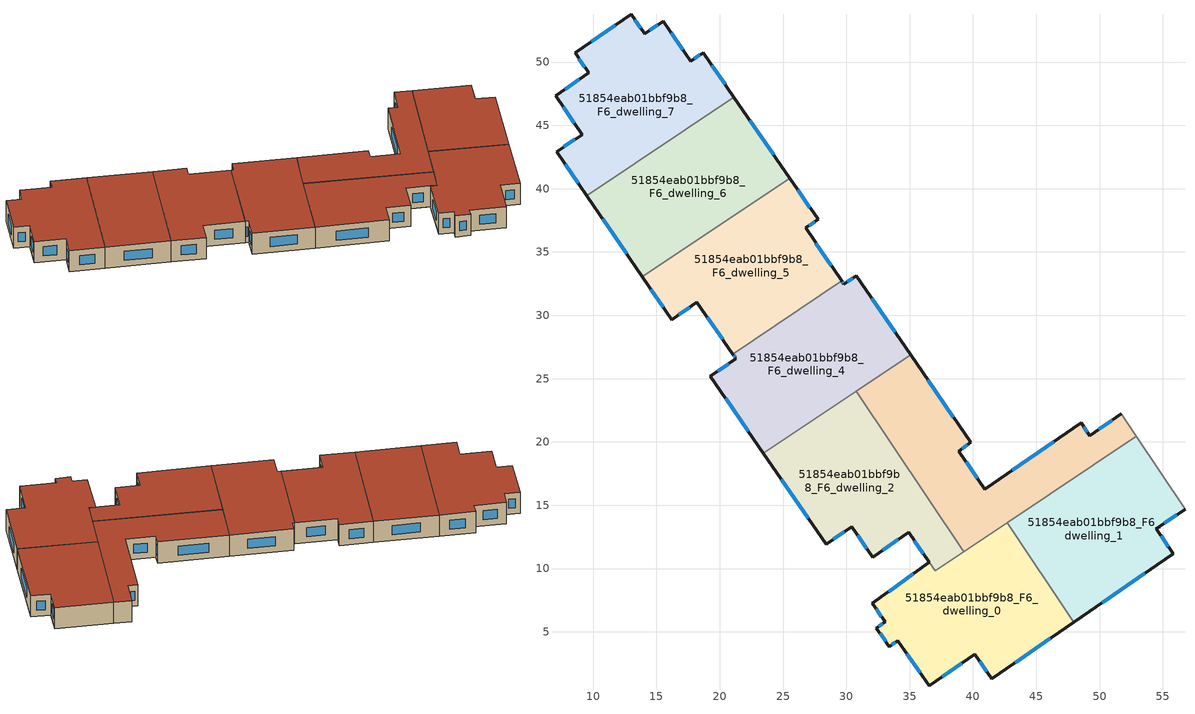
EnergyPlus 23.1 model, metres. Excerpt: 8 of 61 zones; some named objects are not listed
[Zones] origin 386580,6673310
51854eab01bbf9b8_F6_dwelling_0
 floor to 51854eab01bbf9b8_F5_dwelling_0 (EU_floor_Construction): 42.69,13.61 47.96,5.77 41.48,1.3 40.14,3.23 36.54,0.75 34.07,4.31 33.4,3.83 32.36,5.3 33.06,5.78 32.06,7.26 36.56,10.5 37.03,9.81 z18
 wall outside (EU_wall_Construction): 36.56,10.5 32.06,7.26 33.06,5.78 32.36,5.3 33.4,3.83 34.07,4.31 36.54,0.75 40.14,3.23 41.48,1.3 47.96,5.77 z18:21
 wall to 51854eab01bbf9b8_F6_dwelling_1 (EU_wall_Construction): 47.96,5.77 42.69,13.61 z18:21
 wall to 51854eab01bbf9b8_F6_dwelling_2 (EU_wall_Construction): 39.28,11.32 37.03,9.81 36.56,10.5 z18:21
 wall to 51854eab01bbf9b8_F6_dwelling_3 (EU_wall_Construction): 42.69,13.61 39.28,11.32 z18:21
 window (EU_Window_Construction): 43.33,2.57 46.11,4.49 / 40.52,2.68 41.09,1.85 / 37.57,1.45 39.11,2.52 / 34.78,3.29 35.83,1.76 / 33.59,3.97 33.88,4.17 / 32.66,4.88 33.1,4.25 / 32.86,5.65 32.56,5.44 / 32.34,6.84 32.77,6.21 / 35.27,9.57 33.34,8.19 z18.86:20.14
 roof outside (EU_roof_Construction): 47.96,5.77 42.69,13.61 37.03,9.81 36.56,10.5 32.06,7.26 33.06,5.78 32.36,5.3 33.4,3.83 34.07,4.31 36.54,0.75 40.14,3.23 41.48,1.3 z21
51854eab01bbf9b8_F6_dwelling_1
 floor to 51854eab01bbf9b8_F5_dwelling_1 (EU_floor_Construction): 52.89,20.45 56.74,14.69 54.47,13.14 55.81,11.18 47.96,5.77 42.69,13.61 z18
 wall outside (EU_wall_Construction): 47.96,5.77 55.81,11.18 54.47,13.14 56.74,14.69 z18:21
 wall adiabatic (EU_wall_Construction): 56.74,14.69 52.89,20.45 z18:21
 wall to 51854eab01bbf9b8_F6_dwelling_3 (EU_wall_Construction): 52.89,20.45 42.69,13.61 z18:21
 window (EU_Window_Construction): 55.12,13.58 56.09,14.25 / 55.43,11.74 54.86,12.58 / 50.2,7.31 53.57,9.63 z18.86:20.14
 roof outside (EU_roof_Construction): 55.81,11.18 54.47,13.14 56.74,14.69 52.89,20.45 42.69,13.61 47.96,5.77 z21
51854eab01bbf9b8_F6_dwelling_2
 floor to 51854eab01bbf9b8_F5_dwelling_2 (EU_floor_Construction): 30.77,24.01 39.28,11.32 37.03,9.81 34.91,12.87 32.08,10.89 30.42,13.3 28.4,11.9 23.45,19.09 z18
 wall outside (EU_wall_Construction): 23.45,19.09 28.4,11.9 30.42,13.3 32.08,10.89 34.91,12.87 36.56,10.49 z18:21
 wall to 51854eab01bbf9b8_F6_dwelling_3 (EU_wall_Construction): 39.28,11.32 30.77,24.01 z18:21
 wall to 51854eab01bbf9b8_F6_dwelling_4 (EU_wall_Construction): 30.77,24.01 23.45,19.09 z18:21
 window (EU_Window_Construction): 32.89,11.45 34.1,12.3 / 30.9,12.61 31.61,11.58 / 28.98,12.3 29.85,12.9 / 24.86,17.04 26.99,13.96 / 35.38,12.19 36.09,11.17 z18.86:20.14
 roof outside (EU_roof_Construction): 39.28,11.32 30.77,24.01 23.45,19.09 28.4,11.9 30.42,13.3 32.08,10.89 34.91,12.87 37.03,9.81 z21
51854eab01bbf9b8_F6_dwelling_3
 floor to 51854eab01bbf9b8_F5_dwelling_3 (EU_floor_Construction): 51.71,22.22 52.89,20.45 39.28,11.32 30.77,24.01 35.07,26.89 39.81,19.98 38.9,19.27 40.92,16.28 48.54,21.5 49.22,20.49 z18
 wall outside (EU_wall_Construction): 51.71,22.22 49.22,20.49 48.54,21.5 40.92,16.28 38.9,19.27 39.81,19.98 35.07,26.89 z18:21
 wall adiabatic (EU_wall_Construction): 52.89,20.45 51.71,22.22 z18:21
 wall to 51854eab01bbf9b8_F6_dwelling_4 (EU_wall_Construction): 35.07,26.89 30.77,24.01 z18:21
 window (EU_Window_Construction): 49.03,20.78 48.73,21.21 / 51,21.72 49.93,20.98 / 38.46,21.95 36.43,24.92 / 39.16,19.47 39.55,19.78 / 40.35,17.13 39.48,18.42 / 46.36,20.01 43.1,17.77 z18.86:20.14
 roof outside (EU_roof_Construction): 52.89,20.45 51.71,22.22 49.22,20.49 48.54,21.5 40.92,16.28 38.9,19.27 39.81,19.98 35.07,26.89 30.77,24.01 39.28,11.32 z21
51854eab01bbf9b8_F6_dwelling_4
 floor to 51854eab01bbf9b8_F5_dwelling_4 (EU_floor_Construction): 30.78,33.14 35.07,26.89 23.45,19.09 19.26,25.17 21.28,26.57 21.03,26.93 29.64,32.71 29.81,32.46 z18
 wall outside (EU_wall_Construction): 21.03,26.93 21.28,26.57 19.26,25.17 23.45,19.09 / 35.07,26.89 30.78,33.14 29.81,32.46 29.64,32.71 z18:21
 wall to 51854eab01bbf9b8_F6_dwelling_5 (EU_wall_Construction): 29.64,32.71 21.03,26.93 z18:21
 window (EU_Window_Construction): 20.46,23.43 22.25,20.83 / 20.7,26.17 19.84,25.57 / 21.1,26.83 21.21,26.67 / 29.76,32.53 29.69,32.64 / 30.51,32.94 30.09,32.65 / 33.85,28.68 32.01,31.35 z18.86:20.14
 roof outside (EU_roof_Construction): 35.07,26.89 30.78,33.14 29.81,32.46 29.64,32.71 21.03,26.93 21.28,26.57 19.26,25.17 23.45,19.09 z21
51854eab01bbf9b8_F6_dwelling_5
 floor to 51854eab01bbf9b8_F5_dwelling_5 (EU_floor_Construction): 27.77,37.56 26.78,36.9 29.64,32.71 21.03,26.93 18.2,31.04 16.22,29.66 13.9,33.04 25.52,40.83 z18
 wall outside (EU_wall_Construction): 13.9,33.04 16.22,29.66 18.2,31.04 21.03,26.93 / 29.64,32.71 26.78,36.9 27.77,37.56 25.52,40.83 z18:21
 wall to 51854eab01bbf9b8_F6_dwelling_6 (EU_wall_Construction): 25.52,40.83 13.9,33.04 z18:21
 window (EU_Window_Construction): 19.01,29.86 20.22,28.1 / 16.78,30.05 17.64,30.64 / 14.56,32.07 15.55,30.62 / 27.13,38.5 26.16,39.9 / 27.06,37.09 27.49,37.37 / 28.82,33.91 27.6,35.7 z18.86:20.14
 roof outside (EU_roof_Construction): 29.64,32.71 26.78,36.9 27.77,37.56 25.52,40.83 13.9,33.04 16.22,29.66 18.2,31.04 21.03,26.93 z21
51854eab01bbf9b8_F6_dwelling_6
 floor to 51854eab01bbf9b8_F5_dwelling_6 (EU_floor_Construction): 21.12,47.22 25.52,40.83 13.9,33.04 9.51,39.44 z18
 wall outside (EU_wall_Construction): 25.52,40.83 21.12,47.22 / 9.51,39.44 13.9,33.04 z18:21
 wall to 51854eab01bbf9b8_F6_dwelling_7 (EU_wall_Construction): 21.12,47.22 9.51,39.44 z18:21
 window (EU_Window_Construction): 24.26,42.66 22.37,45.4 / 10.76,37.61 12.64,34.87 z18.86:20.14
 roof outside (EU_roof_Construction): 25.52,40.83 21.12,47.22 9.51,39.44 13.9,33.04 z21
51854eab01bbf9b8_F6_dwelling_7
 floor to 51854eab01bbf9b8_F5_dwelling_7 (EU_floor_Construction): 18.69,50.75 21.12,47.22 9.51,39.44 7.13,42.91 9.13,44.27 7.03,47.34 9.67,49.14 8.58,50.73 13,53.77 14.06,52.23 15.54,53.22 17.71,50.07 z18
 wall outside (EU_wall_Construction): 21.12,47.22 18.69,50.75 17.71,50.07 15.54,53.22 14.06,52.23 13,53.77 8.58,50.73 9.67,49.14 7.03,47.34 9.13,44.27 7.13,42.91 9.51,39.44 z18:21
 window (EU_Window_Construction): 20.42,48.23 19.38,49.74 / 7.81,41.92 8.83,40.43 / 8.56,43.88 7.7,43.3 / 7.63,46.47 8.53,45.15 / 8.92,48.63 7.79,47.86 / 8.89,50.28 9.36,49.59 / 11.74,52.9 9.84,51.6 / 13.76,52.67 13.31,53.33 / 15.12,52.94 14.49,52.52 / 17.09,50.97 16.16,52.32 / 18.41,50.56 17.99,50.27 z18.86:20.14
 roof outside (EU_roof_Construction): 21.12,47.22 18.69,50.75 17.71,50.07 15.54,53.22 14.06,52.23 13,53.77 8.58,50.73 9.67,49.14 7.03,47.34 9.13,44.27 7.13,42.91 9.51,39.44 z21
[Building]
EU S2 Campaign: North Axis=0; Terrain=City; Solar Distribution=FullExterior
[Site:Location]
Helsinki-Vantaa.AP: Latitude=60.317; Longitude=24.963; Time Zone=2; Elevation=54.6
[SizingPeriod:WeatherFileDays]
AnnualSizingPeriod: Begin Month=1; Begin Day of Month=1; End Month=12; End Day of Month=31; Day of Week for Start Day=Monday; Use Weather File Daylight Saving Period=No; Use Weather File Rain and Snow Indicators=No
[MATERIAL]
EU_InternalMass_Material: Roughness=MediumRough; Thickness=0.1; Conductivity=1; Density=1800; Specific Heat=900; Thermal Absorptance=0.9; Solar Absorptance=0.7; Visible Absorptance=0.7
[MATERIAL:NOMASS] Roughness=MediumRough; Thermal Absorptance=0.9; Solar Absorptance=0.7; Visible Absorptance=0.7
Name | Thermal Resistance
EU_wall_NoMass | 2.6932
EU_roof_NoMass | 3.19818
EU_floor_NoMass | 2.22482
[WINDOWMATERIAL:SIMPLEGLAZINGSYSTEM]
EU_Window_SimpleGlazing: UFactor=2.14966; Solar Heat Gain Coefficient=0.7; Visible Transmittance=0.7
[CONSTRUCTION]
EU_wall_Construction: EU_wall_NoMass
EU_roof_Construction: EU_roof_NoMass
EU_floor_Construction: EU_floor_NoMass
EU_Window_Construction: EU_Window_SimpleGlazing
EU_InternalMass_Construction: EU_InternalMass_Material
[ZONE] Type=1; Multiplier=1; Ceiling Height=autocalculate; Floor Area=autocalculate; Part of Total Floor Area=Yes
Name | Volume
51854eab01bbf9b8_F6_dwelling_0 | 337.892
51854eab01bbf9b8_F6_dwelling_1 | 325.545
51854eab01bbf9b8_F6_dwelling_2 | 313.171
51854eab01bbf9b8_F6_dwelling_3 | 325.588
51854eab01bbf9b8_F6_dwelling_4 | 325.538
51854eab01bbf9b8_F6_dwelling_5 | 325.562
51854eab01bbf9b8_F6_dwelling_6 | 325.532
51854eab01bbf9b8_F6_dwelling_7 | 325.564
[INTERNALMASS] Construction=EU_InternalMass_Construction
Name | Zone or ZoneList | Surface Area
51854eab01bbf9b8_F6_dwelling_0_EU_InternalMass | 51854eab01bbf9b8_F6_dwelling_0 | 112.632
51854eab01bbf9b8_F6_dwelling_1_EU_InternalMass | 51854eab01bbf9b8_F6_dwelling_1 | 108.514
51854eab01bbf9b8_F6_dwelling_2_EU_InternalMass | 51854eab01bbf9b8_F6_dwelling_2 | 104.391
51854eab01bbf9b8_F6_dwelling_3_EU_InternalMass | 51854eab01bbf9b8_F6_dwelling_3 | 108.53
51854eab01bbf9b8_F6_dwelling_4_EU_InternalMass | 51854eab01bbf9b8_F6_dwelling_4 | 108.512
51854eab01bbf9b8_F6_dwelling_5_EU_InternalMass | 51854eab01bbf9b8_F6_dwelling_5 | 108.521
51854eab01bbf9b8_F6_dwelling_6_EU_InternalMass | 51854eab01bbf9b8_F6_dwelling_6 | 108.511
51854eab01bbf9b8_F6_dwelling_7_EU_InternalMass | 51854eab01bbf9b8_F6_dwelling_7 | 108.521
[OTHEREQUIPMENT] Fuel Type=Electricity; Design Level Calculation Method=Watts/Area; Power per Zone Floor Area=1; Fraction Latent=0; Fraction Radiant=0; Fraction Lost=0; Carbon Dioxide Generation Rate=0; EndUse Subcategory=EU_Step8_InternalGains
Name | Zone or ZoneList or Space or SpaceList | Schedule
EU_Step8_InternalGain_51854eab01bbf9b8_F6_dwelling_0_f000 | 51854eab01bbf9b8_F6_dwelling_0 | EU_Step8_GainSchedule_51854eab01bbf9b8_F6_dwelling_0_f000
EU_Step8_InternalGain_51854eab01bbf9b8_F6_dwelling_1_f000 | 51854eab01bbf9b8_F6_dwelling_1 | EU_Step8_GainSchedule_51854eab01bbf9b8_F6_dwelling_1_f000
EU_Step8_InternalGain_51854eab01bbf9b8_F6_dwelling_2_f000 | 51854eab01bbf9b8_F6_dwelling_2 | EU_Step8_GainSchedule_51854eab01bbf9b8_F6_dwelling_2_f000
EU_Step8_InternalGain_51854eab01bbf9b8_F6_dwelling_3_f000 | 51854eab01bbf9b8_F6_dwelling_3 | EU_Step8_GainSchedule_51854eab01bbf9b8_F6_dwelling_3_f000
EU_Step8_InternalGain_51854eab01bbf9b8_F6_dwelling_4_f000 | 51854eab01bbf9b8_F6_dwelling_4 | EU_Step8_GainSchedule_51854eab01bbf9b8_F6_dwelling_4_f000
EU_Step8_InternalGain_51854eab01bbf9b8_F6_dwelling_5_f000 | 51854eab01bbf9b8_F6_dwelling_5 | EU_Step8_GainSchedule_51854eab01bbf9b8_F6_dwelling_5_f000
EU_Step8_InternalGain_51854eab01bbf9b8_F6_dwelling_6_f000 | 51854eab01bbf9b8_F6_dwelling_6 | EU_Step8_GainSchedule_51854eab01bbf9b8_F6_dwelling_6_f000
EU_Step8_InternalGain_51854eab01bbf9b8_F6_dwelling_7_f000 | 51854eab01bbf9b8_F6_dwelling_7 | EU_Step8_GainSchedule_51854eab01bbf9b8_F6_dwelling_7_f000
[ZONEVENTILATION:DESIGNFLOWRATE] Schedule=EU_AlwaysOn; Design Flow Rate Calculation Method=AirChanges/Hour; Air Changes per Hour=0.586271; Ventilation Type=Natural; Fan Pressure Rise=0; Fan Total Efficiency=1; Constant Term Coefficient=1; Temperature Term Coefficient=0; Velocity Term Coefficient=0; Velocity Squared Term Coefficient=0; Minimum Indoor Temperature=-100; Maximum Indoor Temperature=100; Delta Temperature=-100; Minimum Outdoor Temperature=-100; Maximum Outdoor Temperature=100; Maximum Wind Speed=40
Name | Zone or ZoneList or Space or SpaceList
EU_ConstantAir_51854eab01bbf9b8_F6_dwelling_0 | 51854eab01bbf9b8_F6_dwelling_0
EU_ConstantAir_51854eab01bbf9b8_F6_dwelling_1 | 51854eab01bbf9b8_F6_dwelling_1
EU_ConstantAir_51854eab01bbf9b8_F6_dwelling_2 | 51854eab01bbf9b8_F6_dwelling_2
EU_ConstantAir_51854eab01bbf9b8_F6_dwelling_3 | 51854eab01bbf9b8_F6_dwelling_3
EU_ConstantAir_51854eab01bbf9b8_F6_dwelling_4 | 51854eab01bbf9b8_F6_dwelling_4
EU_ConstantAir_51854eab01bbf9b8_F6_dwelling_5 | 51854eab01bbf9b8_F6_dwelling_5
EU_ConstantAir_51854eab01bbf9b8_F6_dwelling_6 | 51854eab01bbf9b8_F6_dwelling_6
EU_ConstantAir_51854eab01bbf9b8_F6_dwelling_7 | 51854eab01bbf9b8_F6_dwelling_7
[HVACTEMPLATE:ZONE:IDEALLOADSAIRSYSTEM] System Availability Schedule=EU_AlwaysOn; Maximum Heating Supply Air Temperature=50; Minimum Cooling Supply Air Temperature=13; Maximum Heating Supply Air Humidity Ratio=0.0156; Minimum Cooling Supply Air Humidity Ratio=0.0077; Heating Limit=NoLimit; Cooling Limit=NoLimit; Heating Availability Schedule=EU_AlwaysOn; Cooling Availability Schedule=EU_CoolingOff; Dehumidification Control Type=ConstantSensibleHeatRatio; Cooling Sensible Heat Ratio=0.7; Dehumidification Setpoint=60; Humidification Control Type=None; Humidification Setpoint=30; Outdoor Air Method=None; Outdoor Air Flow Rate per Person=0.00944; Outdoor Air Flow Rate per Zone Floor Area=0; Outdoor Air Flow Rate per Zone=0; Demand Controlled Ventilation Type=None; Outdoor Air Economizer Type=NoEconomizer; Heat Recovery Type=None; Sensible Heat Recovery Effectiveness=0.7; Latent Heat Recovery Effectiveness=0.65
Name | Template Thermostat
51854eab01bbf9b8_F6_dwelling_0 | EU_HeatOnly_51854eab01bbf9b8_F6_dwelling_0
51854eab01bbf9b8_F6_dwelling_1 | EU_HeatOnly_51854eab01bbf9b8_F6_dwelling_1
51854eab01bbf9b8_F6_dwelling_2 | EU_HeatOnly_51854eab01bbf9b8_F6_dwelling_2
51854eab01bbf9b8_F6_dwelling_3 | EU_HeatOnly_51854eab01bbf9b8_F6_dwelling_3
51854eab01bbf9b8_F6_dwelling_4 | EU_HeatOnly_51854eab01bbf9b8_F6_dwelling_4
51854eab01bbf9b8_F6_dwelling_5 | EU_HeatOnly_51854eab01bbf9b8_F6_dwelling_5
51854eab01bbf9b8_F6_dwelling_6 | EU_HeatOnly_51854eab01bbf9b8_F6_dwelling_6
51854eab01bbf9b8_F6_dwelling_7 | EU_HeatOnly_51854eab01bbf9b8_F6_dwelling_7
[SIZING:ZONE] Zone Cooling Design Supply Air Temperature Input Method=SupplyAirTemperature; Zone Cooling Design Supply Air Temperature=13; Zone Heating Design Supply Air Temperature Input Method=SupplyAirTemperature; Zone Heating Design Supply Air Temperature=50; Zone Cooling Design Supply Air Humidity Ratio=0.008; Zone Heating Design Supply Air Humidity Ratio=0.008; Cooling Design Air Flow Method=DesignDay; Cooling Design Air Flow Rate=0; Cooling Minimum Air Flow per Zone Floor Area=0.000762; Cooling Minimum Air Flow=0; Cooling Minimum Air Flow Fraction=0.2; Heating Design Air Flow Method=DesignDay; Heating Design Air Flow Rate=0; Heating Maximum Air Flow per Zone Floor Area=0.002032; Heating Maximum Air Flow=0.141576; Heating Maximum Air Flow Fraction=0.3; Account for Dedicated Outdoor Air System=No; Dedicated Outdoor Air System Control Strategy=NeutralSupplyAir; Dedicated Outdoor Air Low Setpoint Temperature for Design=autosize; Dedicated Outdoor Air High Setpoint Temperature for Design=autosize; Zone Load Sizing Method=Sensible Load Only No Latent Load; Zone Latent Cooling Design Supply Air Humidity Ratio Input Method=HumidityRatioDifference; Zone Cooling Design Supply Air Humidity Ratio Difference=0.005; Zone Latent Heating Design Supply Air Humidity Ratio Input Method=HumidityRatioDifference; Zone Humidification Design Supply Air Humidity Ratio Difference=0.005
51854eab01bbf9b8_F6_dwelling_0; 51854eab01bbf9b8_F6_dwelling_1; 51854eab01bbf9b8_F6_dwelling_2; 51854eab01bbf9b8_F6_dwelling_3; 51854eab01bbf9b8_F6_dwelling_4; 51854eab01bbf9b8_F6_dwelling_5; 51854eab01bbf9b8_F6_dwelling_6; 51854eab01bbf9b8_F6_dwelling_7
[SCHEDULE:CONSTANT]
Name | Hourly Value
EU_AlwaysOn | 1
EU_CoolingOff | 0
[SCHEDULE:FILE] Column Number=1; Rows to Skip at Top=0; Number of Hours of Data=8760; Column Separator=Comma; Interpolate to Timestep=No; Minutes per Item=60; Adjust Schedule for Daylight Savings=Yes
Name | File
EU_Step8_GainSchedule_51854eab01bbf9b8_F6_dwelling_0_f000 | ../../schedules/51854eab01bbf9b8/51854eab01bbf9b8_F6_dwelling_0_f000_gain.csv
EU_Step8_GainSchedule_51854eab01bbf9b8_F6_dwelling_1_f000 | ../../schedules/51854eab01bbf9b8/51854eab01bbf9b8_F6_dwelling_1_f000_gain.csv
EU_Step8_GainSchedule_51854eab01bbf9b8_F6_dwelling_2_f000 | ../../schedules/51854eab01bbf9b8/51854eab01bbf9b8_F6_dwelling_2_f000_gain.csv
EU_Step8_GainSchedule_51854eab01bbf9b8_F6_dwelling_3_f000 | ../../schedules/51854eab01bbf9b8/51854eab01bbf9b8_F6_dwelling_3_f000_gain.csv
EU_Step8_GainSchedule_51854eab01bbf9b8_F6_dwelling_4_f000 | ../../schedules/51854eab01bbf9b8/51854eab01bbf9b8_F6_dwelling_4_f000_gain.csv
EU_Step8_GainSchedule_51854eab01bbf9b8_F6_dwelling_5_f000 | ../../schedules/51854eab01bbf9b8/51854eab01bbf9b8_F6_dwelling_5_f000_gain.csv
EU_Step8_GainSchedule_51854eab01bbf9b8_F6_dwelling_6_f000 | ../../schedules/51854eab01bbf9b8/51854eab01bbf9b8_F6_dwelling_6_f000_gain.csv
EU_Step8_GainSchedule_51854eab01bbf9b8_F6_dwelling_7_f000 | ../../schedules/51854eab01bbf9b8/51854eab01bbf9b8_F6_dwelling_7_f000_gain.csv
